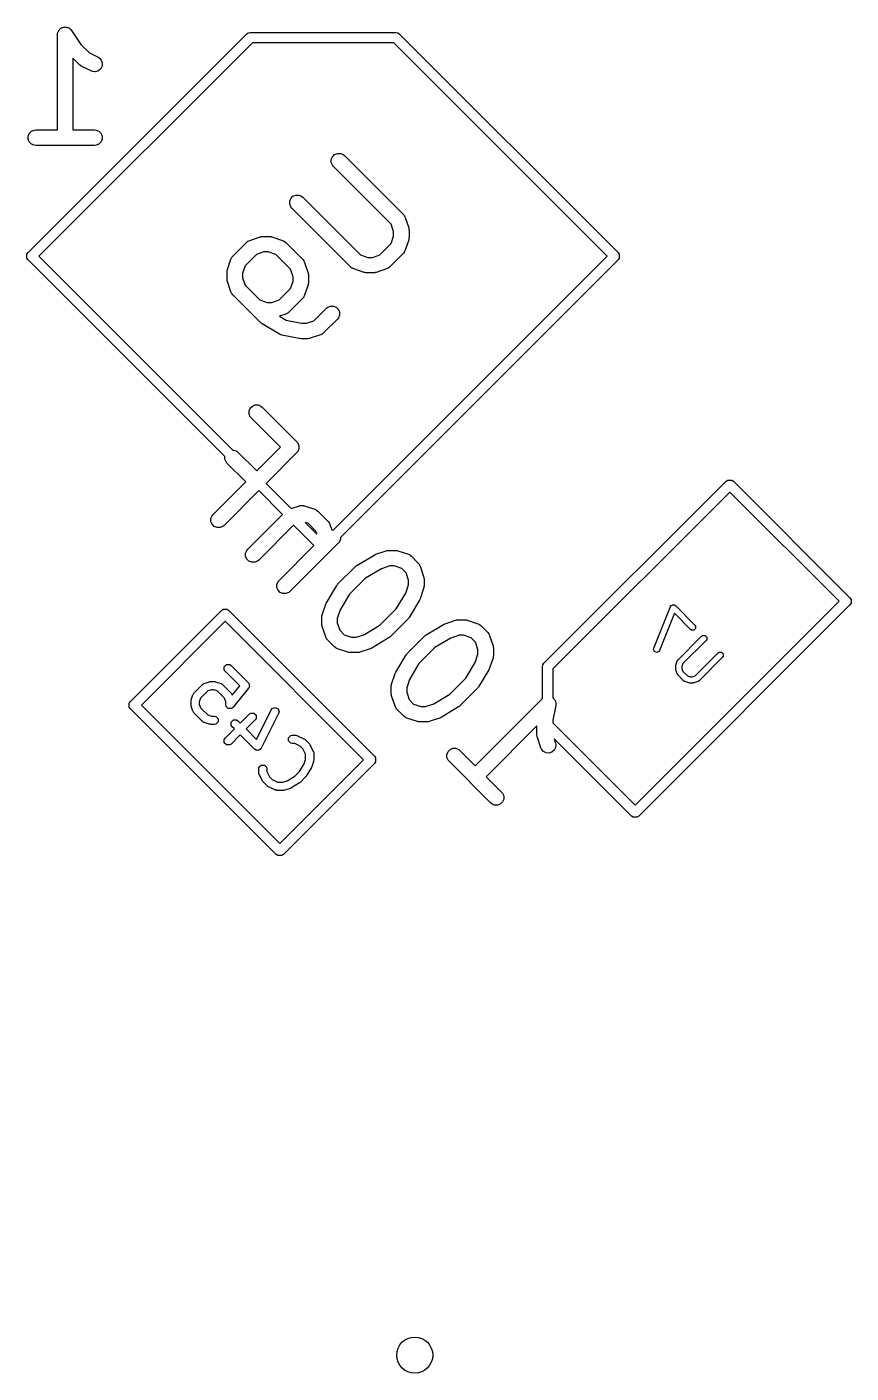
# Model space of a CAD drawing. Extents: x 3.93 to 7.47, y -4.9 to -2.95.
# Drawn here: x 6.741 to 7.055, y -4.704 to -4.19 of the extents above; entities that cross this region are included whole.
import ezdxf

# ---------------------------------------------------------------- set-up
doc = ezdxf.new("R2010")
doc.units = 0
doc.header["$MEASUREMENT"] = 0
doc.layers.add('BLACK', color=7, linetype='CONTINUOUS')

msp = doc.modelspace()

# ---------------------------------------------------------------- linework, layer by layer
at = {"layer": 'BLACK', "linetype": 'CONTINUOUS'}
for p, q in [((6.74093, -4.27612), (6.82444, -4.19261)), ((6.75215, -4.19282), (6.75221, -4.19225)), ((6.75215, -4.22924), (6.75215, -4.19282)), ((6.75215, -4.19282), (6.75215, -4.19282)), ((6.75215, -4.19282), (6.75215, -4.19282)), ((6.75215, -4.19282), (6.75215, -4.19282)), ((6.75221, -4.19225), (6.75232, -4.19198)), ((6.75232, -4.19198), (6.75238, -4.19169)), ((6.75238, -4.19169), (6.75254, -4.19145)), ((6.75254, -4.19145), (6.75265, -4.19118)), ((6.75265, -4.19118), (6.75286, -4.19098)), ((6.75286, -4.19098), (6.75302, -4.19073)), ((6.75302, -4.19073), (6.75326, -4.19057)), ((6.75326, -4.19057), (6.75346, -4.19037)), ((6.75346, -4.19037), (6.75373, -4.19026)), ((6.75373, -4.19026), (6.75398, -4.1901)), ((6.75398, -4.1901), (6.75426, -4.19004)), ((6.75426, -4.19004), (6.75453, -4.18993)), ((6.75453, -4.18993), (6.75482, -4.18993)), ((6.75482, -4.18993), (6.75511, -4.18987)), ((6.75511, -4.18987), (6.75539, -4.18993)), ((6.75539, -4.18993), (6.75568, -4.18993)), ((6.75568, -4.18993), (6.75595, -4.19004)), ((6.75595, -4.19004), (6.75624, -4.1901)), ((6.75624, -4.1901), (6.75648, -4.19026)), ((6.75648, -4.19026), (6.75675, -4.19037)), ((6.75675, -4.19037), (6.75695, -4.19058)), ((6.75695, -4.19058), (6.7572, -4.19074)), ((6.7572, -4.19074), (6.75756, -4.19118)), ((6.75756, -4.19118), (6.75756, -4.19118)), ((6.75756, -4.19118), (6.75756, -4.19119)), ((6.75756, -4.19119), (6.75756, -4.19119)), ((6.75756, -4.19119), (6.76115, -4.19657)), ((6.82444, -4.19261), (6.82508, -4.19218)), ((6.82508, -4.19218), (6.82584, -4.19203)), ((6.82584, -4.19203), (6.88151, -4.19203)), ((6.88151, -4.19203), (6.88227, -4.19218)), ((6.88227, -4.19218), (6.88291, -4.19261)), ((6.88291, -4.19261), (6.96642, -4.27612)), ((6.82665, -4.19597), (6.7451, -4.27752)), ((6.76115, -4.19657), (6.76435, -4.19977)), ((6.8807, -4.19597), (6.82665, -4.19597)), ((6.96225, -4.27752), (6.8807, -4.19597)), ((6.76052, -4.20429), (6.75806, -4.20183)), ((6.75806, -4.20183), (6.75806, -4.22924)), ((6.76435, -4.19977), (6.76767, -4.20143)), ((6.76767, -4.20143), (6.76816, -4.20174)), ((6.76816, -4.20174), (6.76892, -4.20261)), ((6.76892, -4.20261), (6.76928, -4.2037)), ((6.76928, -4.2037), (6.7692, -4.20485)), ((6.76074, -4.20447), (6.76052, -4.20429)), ((6.76079, -4.20453), (6.76074, -4.20447)), ((6.76088, -4.20459), (6.76079, -4.20453)), ((6.76096, -4.20465), (6.76088, -4.20459)), ((6.76104, -4.20468), (6.76096, -4.20465)), ((6.76128, -4.20484), (6.76104, -4.20468)), ((6.76503, -4.20671), (6.76128, -4.20484)), ((6.76557, -4.20692), (6.76503, -4.20671)), ((6.76672, -4.207), (6.76557, -4.20692)), ((6.76782, -4.20664), (6.76672, -4.207)), ((6.76869, -4.20588), (6.76782, -4.20664)), ((6.7692, -4.20485), (6.76869, -4.20588)), ((6.74222, -4.22974), (6.74328, -4.2293)), ((6.74328, -4.2293), (6.74386, -4.22924)), ((6.74386, -4.22924), (6.75215, -4.22924)), ((6.75806, -4.22924), (6.76635, -4.22924)), ((6.76635, -4.22924), (6.76693, -4.2293)), ((6.76693, -4.2293), (6.76799, -4.22974)), ((6.74096, -4.23162), (6.7414, -4.23055)), ((6.74096, -4.23277), (6.74096, -4.23162)), ((6.7414, -4.23384), (6.74096, -4.23277)), ((6.7414, -4.23055), (6.74222, -4.22974)), ((6.74222, -4.23465), (6.7414, -4.23384)), ((6.76799, -4.22974), (6.76881, -4.23055)), ((6.76881, -4.23384), (6.76799, -4.23465)), ((6.76881, -4.23055), (6.76925, -4.23162)), ((6.76925, -4.23277), (6.76881, -4.23384)), ((6.76925, -4.23162), (6.76925, -4.23277)), ((6.74328, -4.23509), (6.74222, -4.23465)), ((6.74386, -4.23515), (6.74328, -4.23509)), ((6.76635, -4.23515), (6.74386, -4.23515)), ((6.76693, -4.23509), (6.76635, -4.23515)), ((6.76799, -4.23465), (6.76693, -4.23509)), ((6.85681, -4.24055), (6.85725, -4.23949)), ((6.85725, -4.23949), (6.85807, -4.23867)), ((6.85807, -4.23867), (6.85913, -4.23823)), ((6.85913, -4.23823), (6.86028, -4.23823)), ((6.86028, -4.23823), (6.86135, -4.23867)), ((6.86135, -4.23867), (6.8618, -4.23904)), ((6.8618, -4.23904), (6.88433, -4.26158)), ((6.85681, -4.24171), (6.85681, -4.24055)), ((6.85725, -4.24277), (6.85681, -4.24171)), ((6.85762, -4.24322), (6.85725, -4.24277)), ((6.87966, -4.26526), (6.85762, -4.24322)), ((6.84135, -4.2554), (6.84216, -4.25458)), ((6.84216, -4.25458), (6.84322, -4.25414)), ((6.84322, -4.25414), (6.84438, -4.25414)), ((6.84438, -4.25414), (6.84544, -4.25458)), ((6.84544, -4.25458), (6.84589, -4.25495)), ((6.84589, -4.25495), (6.86793, -4.27699)), ((6.8409, -4.25646), (6.84135, -4.2554)), ((6.8409, -4.25761), (6.8409, -4.25646)), ((6.84135, -4.25868), (6.8409, -4.25761)), ((6.84171, -4.25912), (6.84135, -4.25868)), ((6.86425, -4.28166), (6.84171, -4.25912)), ((6.88062, -4.26812), (6.87966, -4.26526)), ((6.88433, -4.26158), (6.8847, -4.26202)), ((6.8847, -4.26202), (6.88474, -4.26212)), ((6.88474, -4.26212), (6.88481, -4.2622)), ((6.88481, -4.2622), (6.88505, -4.26273)), ((6.88505, -4.26273), (6.88637, -4.26671)), ((6.82563, -4.27147), (6.82961, -4.27014)), ((6.82961, -4.27014), (6.8299, -4.27008)), ((6.8299, -4.27008), (6.82997, -4.27005)), ((6.82997, -4.27005), (6.83007, -4.27004)), ((6.83007, -4.27004), (6.83017, -4.27002)), ((6.83017, -4.27002), (6.83025, -4.27002)), ((6.83025, -4.27002), (6.83054, -4.26999)), ((6.83054, -4.26999), (6.83319, -4.26999)), ((6.83319, -4.26999), (6.83349, -4.27002)), ((6.83349, -4.27002), (6.83356, -4.27002)), ((6.83356, -4.27002), (6.83367, -4.27004)), ((6.83367, -4.27004), (6.83377, -4.27005)), ((6.83377, -4.27005), (6.83384, -4.27008)), ((6.83384, -4.27008), (6.83413, -4.27014)), ((6.83413, -4.27014), (6.83811, -4.27147)), ((6.87966, -4.27268), (6.88062, -4.26981)), ((6.88062, -4.26981), (6.88062, -4.26812)), ((6.88637, -4.26671), (6.88644, -4.26699)), ((6.88644, -4.26699), (6.88647, -4.26707)), ((6.88647, -4.26707), (6.88648, -4.26717)), ((6.88648, -4.26717), (6.8865, -4.26727)), ((6.8865, -4.26727), (6.88649, -4.26735)), ((6.88649, -4.26735), (6.88652, -4.26764)), ((6.88652, -4.27029), (6.88649, -4.27059)), ((6.88649, -4.27059), (6.8865, -4.27066)), ((6.88652, -4.26764), (6.88652, -4.27029)), ((6.81918, -4.27749), (6.82448, -4.27218)), ((6.82448, -4.27218), (6.82493, -4.27182)), ((6.82493, -4.27182), (6.82502, -4.27177)), ((6.82502, -4.27177), (6.8251, -4.27171)), ((6.8251, -4.27171), (6.82563, -4.27147)), ((6.83811, -4.27147), (6.83863, -4.27171)), ((6.83863, -4.27171), (6.83871, -4.27177)), ((6.83871, -4.27177), (6.83881, -4.27182)), ((6.83881, -4.27182), (6.83926, -4.27218)), ((6.83926, -4.27218), (6.84589, -4.27881)), ((6.87535, -4.27699), (6.87966, -4.27268)), ((6.88481, -4.27573), (6.88474, -4.27581)), ((6.88505, -4.2752), (6.88481, -4.27573)), ((6.88637, -4.27123), (6.88505, -4.2752)), ((6.88644, -4.27094), (6.88637, -4.27123)), ((6.88647, -4.27087), (6.88644, -4.27094)), ((6.88648, -4.27077), (6.88647, -4.27087)), ((6.8865, -4.27066), (6.88648, -4.27077)), ((6.7405, -4.27676), (6.74093, -4.27612)), ((6.7405, -4.27827), (6.7405, -4.27676)), ((6.74093, -4.27891), (6.7405, -4.27827)), ((6.81613, -4.35411), (6.74093, -4.27891)), ((6.7451, -4.27752), (6.81918, -4.35159)), ((6.81714, -4.28262), (6.81846, -4.27864)), ((6.81846, -4.27864), (6.8187, -4.27811)), ((6.8187, -4.27811), (6.81877, -4.27803)), ((6.81877, -4.27803), (6.81881, -4.27793)), ((6.81881, -4.27793), (6.81918, -4.27749)), ((6.82816, -4.27685), (6.82384, -4.28117)), ((6.83102, -4.2759), (6.82816, -4.27685)), ((6.83272, -4.2759), (6.83102, -4.2759)), ((6.83558, -4.27685), (6.83272, -4.2759)), ((6.84122, -4.28249), (6.83558, -4.27685)), ((6.84589, -4.27881), (6.84626, -4.27926)), ((6.84626, -4.27926), (6.8463, -4.27936)), ((6.8463, -4.27936), (6.84637, -4.27944)), ((6.84637, -4.27944), (6.8466, -4.27997)), ((6.8466, -4.27997), (6.84793, -4.28394)), ((6.85768, -4.38208), (6.96225, -4.27752)), ((6.96642, -4.27891), (6.86036, -4.38497)), ((6.86793, -4.27699), (6.87079, -4.27795)), ((6.87079, -4.27795), (6.87249, -4.27795)), ((6.87249, -4.27795), (6.87535, -4.27699)), ((6.88433, -4.27636), (6.87903, -4.28166)), ((6.8847, -4.27591), (6.88433, -4.27636)), ((6.88474, -4.27581), (6.8847, -4.27591)), ((6.96642, -4.27612), (6.96685, -4.27676)), ((6.96685, -4.27827), (6.96642, -4.27891)), ((6.96685, -4.27676), (6.96685, -4.27827)), ((6.96685, -4.27827), (6.96685, -4.27827)), ((6.81699, -4.28355), (6.81701, -4.28326)), ((6.81699, -4.2862), (6.81699, -4.28355)), ((6.81701, -4.28318), (6.81703, -4.28308)), ((6.81701, -4.28326), (6.81701, -4.28318)), ((6.81703, -4.28308), (6.81704, -4.28297)), ((6.81704, -4.28297), (6.81707, -4.2829)), ((6.81707, -4.2829), (6.81714, -4.28262)), ((6.82384, -4.28117), (6.82289, -4.28403)), ((6.82289, -4.28403), (6.82289, -4.28572)), ((6.82289, -4.28572), (6.82384, -4.28858)), ((6.84217, -4.28535), (6.84122, -4.28249)), ((6.84217, -4.28705), (6.84217, -4.28535)), ((6.84793, -4.28394), (6.84799, -4.28423)), ((6.84799, -4.28423), (6.84802, -4.2843)), ((6.84802, -4.2843), (6.84803, -4.2844)), ((6.84803, -4.2844), (6.84806, -4.28451)), ((6.84806, -4.28451), (6.84805, -4.28458)), ((6.84805, -4.28458), (6.84808, -4.28488)), ((6.84808, -4.28488), (6.84808, -4.28753)), ((6.8647, -4.28203), (6.86425, -4.28166)), ((6.86479, -4.28207), (6.8647, -4.28203)), ((6.86487, -4.28214), (6.86479, -4.28207)), ((6.8654, -4.28237), (6.86487, -4.28214)), ((6.86938, -4.2837), (6.8654, -4.28237)), ((6.86967, -4.28376), (6.86938, -4.2837)), ((6.86974, -4.28379), (6.86967, -4.28376)), ((6.86984, -4.28381), (6.86974, -4.28379)), ((6.86994, -4.28383), (6.86984, -4.28381)), ((6.87002, -4.28382), (6.86994, -4.28383)), ((6.87031, -4.28385), (6.87002, -4.28382)), ((6.87296, -4.28385), (6.87031, -4.28385)), ((6.87326, -4.28382), (6.87296, -4.28385)), ((6.87333, -4.28383), (6.87326, -4.28382)), ((6.87344, -4.28381), (6.87333, -4.28383)), ((6.87354, -4.28379), (6.87344, -4.28381)), ((6.87361, -4.28376), (6.87354, -4.28379)), ((6.8739, -4.2837), (6.87361, -4.28376)), ((6.87788, -4.28237), (6.8739, -4.2837)), ((6.8784, -4.28214), (6.87788, -4.28237)), ((6.87848, -4.28207), (6.8784, -4.28214)), ((6.87858, -4.28203), (6.87848, -4.28207)), ((6.87903, -4.28166), (6.87858, -4.28203)), ((6.81701, -4.28649), (6.81699, -4.2862)), ((6.81701, -4.28657), (6.81701, -4.28649)), ((6.81703, -4.28667), (6.81701, -4.28657)), ((6.81704, -4.28678), (6.81703, -4.28667)), ((6.81707, -4.28685), (6.81704, -4.28678)), ((6.81714, -4.28714), (6.81707, -4.28685)), ((6.81846, -4.29111), (6.81714, -4.28714)), ((6.8187, -4.29164), (6.81846, -4.29111)), ((6.82384, -4.28858), (6.82949, -4.29423)), ((6.8369, -4.29423), (6.84122, -4.28991)), ((6.84122, -4.28991), (6.84217, -4.28705)), ((6.84793, -4.28846), (6.8466, -4.29244)), ((6.84799, -4.28818), (6.84793, -4.28846)), ((6.84802, -4.2881), (6.84799, -4.28818)), ((6.84803, -4.288), (6.84802, -4.2881)), ((6.84806, -4.2879), (6.84803, -4.288)), ((6.84808, -4.28753), (6.84805, -4.28782)), ((6.84805, -4.28782), (6.84806, -4.2879)), ((6.81877, -4.29172), (6.8187, -4.29164)), ((6.81881, -4.29182), (6.81877, -4.29172)), ((6.81918, -4.29227), (6.81881, -4.29182)), ((6.82978, -4.30287), (6.81918, -4.29227)), ((6.82949, -4.29423), (6.83235, -4.29518)), ((6.83235, -4.29518), (6.83404, -4.29518)), ((6.83404, -4.29518), (6.8369, -4.29423)), ((6.84589, -4.29359), (6.84059, -4.29889)), ((6.84626, -4.29314), (6.84589, -4.29359)), ((6.8463, -4.29305), (6.84626, -4.29314)), ((6.84637, -4.29297), (6.8463, -4.29305)), ((6.8466, -4.29244), (6.84637, -4.29297)), ((6.83943, -4.29961), (6.837, -4.30042)), ((6.837, -4.30042), (6.83958, -4.30197)), ((6.83996, -4.29937), (6.83943, -4.29961)), ((6.84004, -4.2993), (6.83996, -4.29937)), ((6.84014, -4.29926), (6.84004, -4.2993)), ((6.84059, -4.29889), (6.84014, -4.29926)), ((6.85016, -4.30218), (6.85497, -4.29737)), ((6.85497, -4.29737), (6.85542, -4.297)), ((6.85542, -4.297), (6.85648, -4.29656)), ((6.85648, -4.29656), (6.85763, -4.29656)), ((6.85763, -4.29656), (6.8587, -4.297)), ((6.8587, -4.297), (6.85951, -4.29782)), ((6.85951, -4.3011), (6.85914, -4.30155)), ((6.85951, -4.29782), (6.85995, -4.29888)), ((6.85995, -4.30003), (6.85951, -4.3011)), ((6.85995, -4.29888), (6.85995, -4.30003)), ((6.82986, -4.30294), (6.82978, -4.30287)), ((6.82989, -4.30297), (6.82986, -4.30294)), ((6.83006, -4.3031), (6.82989, -4.30297)), ((6.83023, -4.30324), (6.83006, -4.3031)), ((6.83027, -4.30326), (6.83023, -4.30324)), ((6.83035, -4.30332), (6.83027, -4.30326)), ((6.83698, -4.30729), (6.83035, -4.30332)), ((6.83958, -4.30197), (6.84542, -4.30313)), ((6.84542, -4.30313), (6.8473, -4.30313)), ((6.8473, -4.30313), (6.85016, -4.30218)), ((6.85914, -4.30155), (6.85384, -4.30685)), ((6.8373, -4.30745), (6.83698, -4.30729)), ((6.83736, -4.30749), (6.8373, -4.30745)), ((6.83744, -4.30751), (6.83736, -4.30749)), ((6.8375, -4.30754), (6.83744, -4.30751)), ((6.83757, -4.30755), (6.8375, -4.30754)), ((6.83792, -4.30766), (6.83757, -4.30755)), ((6.84455, -4.30898), (6.83792, -4.30766)), ((6.84485, -4.30901), (6.84455, -4.30898)), ((6.84455, -4.30898), (6.84455, -4.30898)), ((6.84455, -4.30898), (6.84455, -4.30898)), ((6.84512, -4.30904), (6.84485, -4.30901)), ((6.84513, -4.30904), (6.84512, -4.30904)), ((6.84512, -4.30904), (6.84512, -4.30904)), ((6.84778, -4.30904), (6.84513, -4.30904)), ((6.84807, -4.30901), (6.84778, -4.30904)), ((6.84815, -4.30902), (6.84807, -4.30901)), ((6.84825, -4.30899), (6.84815, -4.30902)), ((6.84835, -4.30898), (6.84825, -4.30899)), ((6.84843, -4.30895), (6.84835, -4.30898)), ((6.84871, -4.30889), (6.84843, -4.30895)), ((6.85269, -4.30756), (6.84871, -4.30889)), ((6.85322, -4.30733), (6.85269, -4.30756)), ((6.8533, -4.30726), (6.85322, -4.30733)), ((6.85339, -4.30722), (6.8533, -4.30726)), ((6.85384, -4.30685), (6.85339, -4.30722)), ((6.82541, -4.33668), (6.82585, -4.33561)), ((6.82541, -4.33783), (6.82541, -4.33668)), ((6.82585, -4.33561), (6.82666, -4.3348)), ((6.82666, -4.3348), (6.82773, -4.33436)), ((6.82773, -4.33436), (6.82888, -4.33436)), ((6.82888, -4.33436), (6.82994, -4.3348)), ((6.82994, -4.3348), (6.83039, -4.33516)), ((6.83039, -4.33516), (6.84365, -4.34842)), ((6.82585, -4.33889), (6.82541, -4.33783)), ((6.82622, -4.33934), (6.82585, -4.33889)), ((6.83738, -4.35051), (6.82622, -4.33934)), ((6.81918, -4.35159), (6.8196, -4.35159)), ((6.8196, -4.35159), (6.82066, -4.35203)), ((6.82066, -4.35203), (6.82111, -4.3524)), ((6.82111, -4.3524), (6.8283, -4.35959)), ((6.8283, -4.35959), (6.83738, -4.35051)), ((6.84365, -4.3526), (6.83192, -4.36433)), ((6.84365, -4.34842), (6.84402, -4.34887)), ((6.84402, -4.35215), (6.84365, -4.3526)), ((6.84402, -4.34887), (6.84446, -4.34993)), ((6.84446, -4.35109), (6.84402, -4.35215)), ((6.84402, -4.35215), (6.84402, -4.35215)), ((6.84446, -4.34993), (6.84446, -4.35109)), ((6.81613, -4.35506), (6.81613, -4.35411)), ((6.81657, -4.35613), (6.81613, -4.35506)), ((6.81694, -4.35657), (6.81657, -4.35613)), ((6.82413, -4.36377), (6.81694, -4.35657)), ((7.00766, -4.36349), (7.0083, -4.36306)), ((7.0083, -4.36306), (7.0098, -4.36306)), ((7.0098, -4.36306), (7.01044, -4.36349)), ((6.81163, -4.37626), (6.82413, -4.36377)), ((6.82913, -4.36711), (6.81581, -4.38044)), ((6.83821, -4.37619), (6.82913, -4.36711)), ((6.83192, -4.36433), (6.84151, -4.37393)), ((6.93806, -4.43308), (7.00766, -4.36349)), ((7.00905, -4.36766), (6.94142, -4.43529)), ((7.05081, -4.40942), (7.00905, -4.36766)), ((7.01044, -4.36349), (7.05498, -4.40803)), ((6.84151, -4.37393), (6.8446, -4.3729)), ((6.8446, -4.3729), (6.84471, -4.37287)), ((6.84471, -4.37287), (6.84476, -4.37285)), ((6.84476, -4.37285), (6.84483, -4.37284)), ((6.84483, -4.37284), (6.84517, -4.37277)), ((6.84517, -4.37277), (6.84554, -4.37279)), ((6.84554, -4.37279), (6.84591, -4.37277)), ((6.84591, -4.37277), (6.84624, -4.37284)), ((6.84624, -4.37284), (6.84632, -4.37285)), ((6.84632, -4.37285), (6.84636, -4.37287)), ((6.84636, -4.37287), (6.84647, -4.3729)), ((6.84647, -4.3729), (6.85045, -4.37422)), ((6.81083, -4.37777), (6.81127, -4.37671)), ((6.81083, -4.37892), (6.81083, -4.37777)), ((6.81127, -4.37671), (6.81163, -4.37626)), ((6.82489, -4.38952), (6.83821, -4.37619)), ((6.85045, -4.37422), (6.85098, -4.37446)), ((6.85098, -4.37446), (6.85106, -4.37453)), ((6.85106, -4.37453), (6.85115, -4.37457)), ((6.85115, -4.37457), (6.8516, -4.37493)), ((6.8516, -4.37493), (6.85558, -4.37891)), ((6.81127, -4.37999), (6.81083, -4.37892)), ((6.81208, -4.3808), (6.81127, -4.37999)), ((6.81315, -4.38124), (6.81208, -4.3808)), ((6.8143, -4.38124), (6.81315, -4.38124)), ((6.81536, -4.3808), (6.8143, -4.38124)), ((6.81581, -4.38044), (6.81536, -4.3808)), ((6.84239, -4.38037), (6.82907, -4.39369)), ((6.85014, -4.38813), (6.84239, -4.38037)), ((6.84792, -4.3796), (6.84683, -4.37924)), ((6.84683, -4.37924), (6.85128, -4.38369)), ((6.85091, -4.38259), (6.84792, -4.3796)), ((6.85128, -4.38369), (6.85091, -4.38259)), ((6.85558, -4.37891), (6.85595, -4.37936)), ((6.85595, -4.37936), (6.85599, -4.37946)), ((6.85599, -4.37946), (6.85606, -4.37954)), ((6.85606, -4.37954), (6.85629, -4.38007)), ((6.85629, -4.38007), (6.85696, -4.38208)), ((6.85696, -4.38208), (6.85768, -4.38208)), ((6.83682, -4.40145), (6.85014, -4.38813)), ((6.85956, -4.38706), (6.841, -4.40562)), ((6.85992, -4.38662), (6.85956, -4.38706)), ((6.86036, -4.38555), (6.85992, -4.38662)), ((6.86036, -4.38497), (6.86036, -4.38555)), ((6.82408, -4.39103), (6.82452, -4.38996)), ((6.82408, -4.39218), (6.82408, -4.39103)), ((6.82452, -4.39325), (6.82408, -4.39218)), ((6.82452, -4.38996), (6.82489, -4.38952)), ((6.82534, -4.39406), (6.82452, -4.39325)), ((6.8264, -4.3945), (6.82534, -4.39406)), ((6.82862, -4.39406), (6.82755, -4.3945)), ((6.82907, -4.39369), (6.82862, -4.39406)), ((6.86655, -4.3957), (6.87318, -4.39172)), ((6.87318, -4.39172), (6.87322, -4.3917)), ((6.87322, -4.3917), (6.87324, -4.39169)), ((6.87324, -4.39169), (6.87347, -4.39159)), ((6.87347, -4.39159), (6.87371, -4.39148)), ((6.87371, -4.39148), (6.87373, -4.39147)), ((6.87373, -4.39147), (6.87377, -4.39145)), ((6.87377, -4.39145), (6.87775, -4.39013)), ((6.87775, -4.39013), (6.87803, -4.39006)), ((6.87803, -4.39006), (6.8781, -4.39003)), ((6.8781, -4.39003), (6.87821, -4.39002)), ((6.87821, -4.39002), (6.87831, -4.39)), ((6.87831, -4.39), (6.87839, -4.39001)), ((6.87839, -4.39001), (6.87868, -4.38998)), ((6.87868, -4.38998), (6.88133, -4.38998)), ((6.88133, -4.38998), (6.88162, -4.39001)), ((6.88162, -4.39001), (6.8817, -4.39)), ((6.8817, -4.39), (6.8818, -4.39002)), ((6.8818, -4.39002), (6.88191, -4.39003)), ((6.88191, -4.39003), (6.88198, -4.39006)), ((6.88198, -4.39006), (6.88226, -4.39013)), ((6.88226, -4.39013), (6.88624, -4.39145)), ((6.88624, -4.39145), (6.88677, -4.39169)), ((6.88677, -4.39169), (6.88685, -4.39176)), ((6.88685, -4.39176), (6.88695, -4.3918)), ((6.88695, -4.3918), (6.8874, -4.39217)), ((6.8874, -4.39217), (6.89005, -4.39482)), ((6.82755, -4.3945), (6.8264, -4.3945)), ((6.85936, -4.40277), (6.86599, -4.39615)), ((6.86599, -4.39615), (6.86606, -4.39608)), ((6.86606, -4.39608), (6.86609, -4.39605)), ((6.86609, -4.39605), (6.86626, -4.39592)), ((6.86626, -4.39592), (6.86643, -4.39578)), ((6.86643, -4.39578), (6.86647, -4.39576)), ((6.86647, -4.39576), (6.86655, -4.3957)), ((6.87594, -4.39695), (6.8699, -4.40058)), ((6.87916, -4.39588), (6.87594, -4.39695)), ((6.88085, -4.39588), (6.87916, -4.39588)), ((6.88371, -4.39684), (6.88085, -4.39588)), ((6.88538, -4.3985), (6.88371, -4.39684)), ((6.88633, -4.40136), (6.88538, -4.3985)), ((6.89005, -4.39482), (6.89041, -4.39527)), ((6.89041, -4.39527), (6.89045, -4.39537)), ((6.89045, -4.39537), (6.89052, -4.39545)), ((6.89052, -4.39545), (6.89076, -4.39597)), ((6.89076, -4.39597), (6.89209, -4.39995)), ((6.83601, -4.40296), (6.83645, -4.4019)), ((6.83601, -4.40411), (6.83601, -4.40296)), ((6.83645, -4.40518), (6.83601, -4.40411)), ((6.83645, -4.4019), (6.83682, -4.40145)), ((6.85494, -4.40997), (6.85891, -4.40334)), ((6.85891, -4.40334), (6.85897, -4.40326)), ((6.85897, -4.40326), (6.85899, -4.40322)), ((6.85899, -4.40322), (6.85913, -4.40305)), ((6.85913, -4.40305), (6.85926, -4.40288)), ((6.85926, -4.40288), (6.85929, -4.40285)), ((6.85929, -4.40285), (6.85936, -4.40277)), ((6.8699, -4.40058), (6.86379, -4.40669)), ((6.88526, -4.40627), (6.88633, -4.40306)), ((6.88633, -4.40306), (6.88633, -4.40136)), ((6.89209, -4.39995), (6.89215, -4.40024)), ((6.89215, -4.40418), (6.89209, -4.40447)), ((6.89215, -4.40024), (6.89218, -4.40031)), ((6.89218, -4.40411), (6.89215, -4.40418)), ((6.89218, -4.40031), (6.89219, -4.40041)), ((6.89219, -4.40401), (6.89218, -4.40411)), ((6.89219, -4.40041), (6.89221, -4.40052)), ((6.89221, -4.40391), (6.89219, -4.40401)), ((6.89221, -4.40052), (6.89221, -4.40059)), ((6.89221, -4.40059), (6.89224, -4.40088)), ((6.89224, -4.40354), (6.89221, -4.40383)), ((6.89221, -4.40383), (6.89221, -4.40391)), ((6.89224, -4.40088), (6.89224, -4.40354)), ((6.83727, -4.40599), (6.83645, -4.40518)), ((6.83833, -4.40643), (6.83727, -4.40599)), ((6.83949, -4.40643), (6.83833, -4.40643)), ((6.84055, -4.40599), (6.83949, -4.40643)), ((6.841, -4.40562), (6.84055, -4.40599)), ((6.86379, -4.40669), (6.86017, -4.41273)), ((6.88164, -4.41231), (6.88526, -4.40627)), ((6.89049, -4.40903), (6.88651, -4.41566)), ((6.89051, -4.40899), (6.89049, -4.40903)), ((6.89052, -4.40898), (6.89051, -4.40899)), ((6.89063, -4.40874), (6.89052, -4.40898)), ((6.89074, -4.40851), (6.89063, -4.40874)), ((6.89076, -4.40845), (6.89074, -4.40849)), ((6.89074, -4.40849), (6.89074, -4.40851)), ((6.89209, -4.40447), (6.89076, -4.40845)), ((6.97286, -4.48737), (7.05081, -4.40942)), ((7.05498, -4.40803), (7.05541, -4.40867)), ((7.05541, -4.40867), (7.05541, -4.41017)), ((6.78004, -4.44769), (6.81484, -4.41289)), ((6.81484, -4.41289), (6.81548, -4.41246)), ((6.81548, -4.41246), (6.81699, -4.41246)), ((6.81699, -4.41246), (6.81763, -4.41289)), ((6.81763, -4.41289), (6.8733, -4.46856)), ((6.85328, -4.41482), (6.85334, -4.41453)), ((6.85334, -4.41453), (6.85467, -4.41056)), ((6.85467, -4.41056), (6.85469, -4.41051)), ((6.85469, -4.41049), (6.8548, -4.41026)), ((6.85469, -4.41051), (6.85469, -4.41049)), ((6.8548, -4.41026), (6.8549, -4.41003)), ((6.8549, -4.41003), (6.85492, -4.41001)), ((6.85492, -4.41001), (6.85494, -4.40997)), ((6.86017, -4.41273), (6.8591, -4.41595)), ((6.87552, -4.41842), (6.88164, -4.41231)), ((7.05498, -4.41081), (6.97425, -4.49155)), ((6.98002, -4.42737), (6.98638, -4.41146)), ((6.98791, -4.414), (6.98221, -4.42825)), ((6.98638, -4.41146), (6.98639, -4.41145)), ((6.98639, -4.41145), (6.9864, -4.41144)), ((6.98639, -4.41145), (6.98639, -4.41145)), ((6.9864, -4.41144), (6.98664, -4.41108)), ((6.98664, -4.41108), (6.98686, -4.41098)), ((6.98686, -4.41098), (6.98703, -4.41081)), ((6.98703, -4.41081), (6.98726, -4.41081)), ((6.98726, -4.41081), (6.98747, -4.41072)), ((6.98747, -4.41072), (6.98769, -4.41081)), ((6.98769, -4.41081), (6.98793, -4.41081)), ((6.99407, -4.42016), (6.98791, -4.414)), ((6.98793, -4.41081), (6.98829, -4.41105)), ((6.98829, -4.41105), (6.98831, -4.41106)), ((6.98831, -4.41106), (6.98831, -4.41106)), ((6.98831, -4.41106), (6.98832, -4.41107)), ((6.98832, -4.41107), (6.99574, -4.41849)), ((7.05541, -4.41017), (7.05498, -4.41081)), ((6.81624, -4.41706), (6.78422, -4.44908)), ((6.86913, -4.46996), (6.81624, -4.41706)), ((6.85319, -4.41547), (6.85322, -4.41518)), ((6.85319, -4.41812), (6.85319, -4.41547)), ((6.85322, -4.41841), (6.85319, -4.41812)), ((6.85321, -4.4151), (6.85324, -4.415)), ((6.85322, -4.41518), (6.85321, -4.4151)), ((6.85321, -4.41849), (6.85322, -4.41841)), ((6.85324, -4.41859), (6.85321, -4.41849)), ((6.85324, -4.415), (6.85325, -4.41489)), ((6.85325, -4.41869), (6.85324, -4.41859)), ((6.85325, -4.41489), (6.85328, -4.41482)), ((6.85328, -4.41877), (6.85325, -4.41869)), ((6.85334, -4.41905), (6.85328, -4.41877)), ((6.85467, -4.42303), (6.85334, -4.41905)), ((6.8591, -4.41595), (6.8591, -4.41764)), ((6.8591, -4.41764), (6.86005, -4.4205)), ((6.86948, -4.42205), (6.87552, -4.41842)), ((6.88607, -4.41623), (6.87944, -4.42286)), ((6.88613, -4.41615), (6.88607, -4.41623)), ((6.88617, -4.41613), (6.88613, -4.41615)), ((6.8863, -4.41595), (6.88617, -4.41613)), ((6.88644, -4.41578), (6.8863, -4.41595)), ((6.88645, -4.41574), (6.88644, -4.41578)), ((6.88651, -4.41566), (6.88645, -4.41574)), ((6.89307, -4.42221), (6.8997, -4.41824)), ((6.8997, -4.41824), (6.89974, -4.41822)), ((6.89974, -4.41822), (6.89975, -4.4182)), ((6.89975, -4.4182), (6.89999, -4.4181)), ((6.89999, -4.4181), (6.90022, -4.41799)), ((6.90022, -4.41799), (6.90024, -4.41799)), ((6.90024, -4.41799), (6.90028, -4.41797)), ((6.90028, -4.41797), (6.90426, -4.41664)), ((6.90426, -4.41664), (6.90454, -4.41658)), ((6.90454, -4.41658), (6.90462, -4.41655)), ((6.90462, -4.41655), (6.90472, -4.41654)), ((6.90472, -4.41654), (6.90482, -4.41651)), ((6.90482, -4.41651), (6.9049, -4.41652)), ((6.9049, -4.41652), (6.90519, -4.41649)), ((6.90519, -4.41649), (6.90784, -4.41649)), ((6.90784, -4.41649), (6.90813, -4.41652)), ((6.90813, -4.41652), (6.90821, -4.41651)), ((6.90821, -4.41651), (6.90831, -4.41654)), ((6.90831, -4.41654), (6.90842, -4.41655)), ((6.90842, -4.41655), (6.90849, -4.41658)), ((6.90849, -4.41658), (6.90878, -4.41664)), ((6.90878, -4.41664), (6.91275, -4.41797)), ((6.91275, -4.41797), (6.91328, -4.4182)), ((6.91328, -4.4182), (6.91336, -4.41827)), ((6.91336, -4.41827), (6.91346, -4.41831)), ((6.91346, -4.41831), (6.91391, -4.41868)), ((6.91391, -4.41868), (6.91656, -4.42133)), ((6.996, -4.41978), (6.99536, -4.42042)), ((6.99574, -4.41849), (6.996, -4.41887)), ((6.996, -4.41887), (6.996, -4.41978)), ((6.8549, -4.42356), (6.85467, -4.42303)), ((6.85497, -4.42364), (6.8549, -4.42356)), ((6.85501, -4.42374), (6.85497, -4.42364)), ((6.85538, -4.42418), (6.85501, -4.42374)), ((6.85803, -4.42683), (6.85538, -4.42418)), ((6.86005, -4.4205), (6.86171, -4.42217)), ((6.86171, -4.42217), (6.86458, -4.42312)), ((6.86458, -4.42312), (6.86627, -4.42312)), ((6.86627, -4.42312), (6.86948, -4.42205)), ((6.87887, -4.4233), (6.87224, -4.42728)), ((6.87895, -4.42324), (6.87887, -4.4233)), ((6.87899, -4.42322), (6.87895, -4.42324)), ((6.87916, -4.42309), (6.87899, -4.42322)), ((6.87934, -4.42296), (6.87916, -4.42309)), ((6.87936, -4.42292), (6.87934, -4.42296)), ((6.87944, -4.42286), (6.87936, -4.42292)), ((6.88587, -4.42929), (6.8925, -4.42266)), ((6.8925, -4.42266), (6.89258, -4.42259)), ((6.89258, -4.42259), (6.8926, -4.42256)), ((6.8926, -4.42256), (6.89278, -4.42243)), ((6.89278, -4.42243), (6.89295, -4.42229)), ((6.89295, -4.42229), (6.89299, -4.42227)), ((6.89299, -4.42227), (6.89307, -4.42221)), ((6.90246, -4.42347), (6.89642, -4.42709)), ((6.90567, -4.4224), (6.90246, -4.42347)), ((6.90736, -4.4224), (6.90567, -4.4224)), ((6.91023, -4.42335), (6.90736, -4.4224)), ((6.91189, -4.42502), (6.91023, -4.42335)), ((6.91656, -4.42133), (6.91693, -4.42178)), ((6.91693, -4.42178), (6.91697, -4.42188)), ((6.91697, -4.42188), (6.91704, -4.42196)), ((6.91704, -4.42196), (6.91727, -4.42249)), ((6.91727, -4.42249), (6.9186, -4.42646)), ((6.9893, -4.43175), (6.99831, -4.42273)), ((6.99998, -4.4244), (6.99116, -4.43322)), ((6.99445, -4.42042), (6.99407, -4.42016)), ((6.99536, -4.42042), (6.99445, -4.42042)), ((6.99831, -4.42273), (6.99869, -4.42248)), ((6.99869, -4.42248), (6.9996, -4.42248)), ((6.9996, -4.42248), (7.00024, -4.42312)), ((7.00024, -4.42402), (6.99998, -4.4244)), ((7.00024, -4.42312), (7.00024, -4.42402)), ((6.85848, -4.4272), (6.85803, -4.42683)), ((6.85858, -4.42724), (6.85848, -4.4272)), ((6.85866, -4.42731), (6.85858, -4.42724)), ((6.85919, -4.42755), (6.85866, -4.42731)), ((6.86316, -4.42887), (6.85919, -4.42755)), ((6.86345, -4.42894), (6.86316, -4.42887)), ((6.86352, -4.42897), (6.86345, -4.42894)), ((6.86362, -4.42898), (6.86352, -4.42897)), ((6.86373, -4.429), (6.86362, -4.42898)), ((6.8638, -4.429), (6.86373, -4.429)), ((6.8641, -4.42902), (6.8638, -4.429)), ((6.86675, -4.42902), (6.8641, -4.42902)), ((6.86704, -4.429), (6.86675, -4.42902)), ((6.86712, -4.429), (6.86704, -4.429)), ((6.86722, -4.42898), (6.86712, -4.429)), ((6.86732, -4.42897), (6.86722, -4.42898)), ((6.8674, -4.42894), (6.86732, -4.42897)), ((6.86768, -4.42887), (6.8674, -4.42894)), ((6.87166, -4.42755), (6.86768, -4.42887)), ((6.8717, -4.42753), (6.87166, -4.42755)), ((6.87172, -4.42753), (6.8717, -4.42753)), ((6.87195, -4.42742), (6.87172, -4.42753)), ((6.87219, -4.42731), (6.87195, -4.42742)), ((6.8722, -4.4273), (6.87219, -4.42731)), ((6.87224, -4.42728), (6.8722, -4.4273)), ((6.88145, -4.43648), (6.88543, -4.42986)), ((6.88543, -4.42986), (6.88549, -4.42977)), ((6.88549, -4.42977), (6.8855, -4.42973)), ((6.8855, -4.42973), (6.88564, -4.42957)), ((6.88564, -4.42957), (6.88577, -4.42939)), ((6.88577, -4.42939), (6.88581, -4.42936)), ((6.88581, -4.42936), (6.88587, -4.42929)), ((6.89642, -4.42709), (6.8903, -4.43321)), ((6.91177, -4.43278), (6.91284, -4.42957)), ((6.91284, -4.42788), (6.91189, -4.42502)), ((6.91284, -4.42957), (6.91284, -4.42788)), ((6.9186, -4.42646), (6.91866, -4.42675)), ((6.91866, -4.42675), (6.91869, -4.42682)), ((6.91869, -4.42682), (6.9187, -4.42693)), ((6.9187, -4.42693), (6.91873, -4.42703)), ((6.91873, -4.42703), (6.91872, -4.42711)), ((6.91872, -4.42711), (6.91875, -4.4274)), ((6.91875, -4.43005), (6.91872, -4.43034)), ((6.91875, -4.4274), (6.91875, -4.43005)), ((6.97994, -4.42782), (6.98002, -4.42737)), ((6.98029, -4.42865), (6.97994, -4.42782)), ((6.98113, -4.42899), (6.98029, -4.42865)), ((6.98196, -4.42863), (6.98113, -4.42899)), ((6.98221, -4.42825), (6.98196, -4.42863)), ((6.99586, -4.43791), (7.00467, -4.42909)), ((7.00467, -4.42909), (7.00506, -4.42884)), ((7.00506, -4.42884), (7.00596, -4.42884)), ((7.00596, -4.42884), (7.0066, -4.42948)), ((7.0066, -4.42948), (7.0066, -4.43038)), ((6.81591, -4.43442), (6.81677, -4.43356)), ((6.81591, -4.43562), (6.81591, -4.43442)), ((6.81677, -4.43356), (6.81797, -4.43356)), ((6.81797, -4.43356), (6.81848, -4.43391)), ((6.81848, -4.43391), (6.82511, -4.44053)), ((6.8903, -4.43321), (6.88668, -4.43924)), ((6.90815, -4.43882), (6.91177, -4.43278)), ((6.91714, -4.43525), (6.91704, -4.43549)), ((6.91725, -4.43502), (6.91714, -4.43525)), ((6.91727, -4.43496), (6.91725, -4.435)), ((6.91725, -4.435), (6.91725, -4.43502)), ((6.9186, -4.43098), (6.91727, -4.43496)), ((6.91866, -4.4307), (6.9186, -4.43098)), ((6.91869, -4.43063), (6.91866, -4.4307)), ((6.9187, -4.43052), (6.91869, -4.43063)), ((6.91873, -4.43042), (6.9187, -4.43052)), ((6.91872, -4.43034), (6.91873, -4.43042)), ((6.93748, -4.43448), (6.93763, -4.43372)), ((6.93748, -4.44661), (6.93748, -4.43448)), ((6.93763, -4.43372), (6.93806, -4.43308)), ((6.98842, -4.43417), (6.98846, -4.43399)), ((6.98842, -4.43523), (6.98842, -4.43417)), ((6.98846, -4.43542), (6.98842, -4.43523)), ((6.98846, -4.43399), (6.98848, -4.4338)), ((6.98848, -4.4338), (6.98901, -4.43221)), ((6.98901, -4.43221), (6.98904, -4.43216)), ((6.98904, -4.43213), (6.98915, -4.43197)), ((6.98904, -4.43216), (6.98904, -4.43213)), ((6.98915, -4.43197), (6.98924, -4.43181)), ((6.98924, -4.43181), (6.98926, -4.4318)), ((6.98926, -4.4318), (6.9893, -4.43175)), ((6.99116, -4.43322), (6.99078, -4.43436)), ((6.99078, -4.43436), (6.99078, -4.43504)), ((6.99078, -4.43504), (6.99116, -4.43619)), ((7.00634, -4.43077), (6.99733, -4.43978)), ((7.0066, -4.43038), (7.00634, -4.43077)), ((6.80825, -4.44082), (6.81024, -4.44015)), ((6.81024, -4.44015), (6.81049, -4.44012)), ((6.81049, -4.44012), (6.81074, -4.44007)), ((6.81074, -4.44007), (6.81207, -4.44007)), ((6.81207, -4.44007), (6.81231, -4.44012)), ((6.81231, -4.44012), (6.81256, -4.44015)), ((6.81256, -4.44015), (6.81455, -4.44082)), ((6.81625, -4.43613), (6.81591, -4.43562)), ((6.82188, -4.44175), (6.81625, -4.43613)), ((6.87985, -4.44105), (6.88118, -4.43707)), ((6.88118, -4.43707), (6.8812, -4.43703)), ((6.8812, -4.43701), (6.88131, -4.43677)), ((6.8812, -4.43703), (6.8812, -4.43701)), ((6.88131, -4.43677), (6.88142, -4.43654)), ((6.88142, -4.43654), (6.88143, -4.43652)), ((6.88143, -4.43652), (6.88145, -4.43648)), ((6.88668, -4.43924), (6.88561, -4.44246)), ((6.90204, -4.44494), (6.90815, -4.43882)), ((6.917, -4.43555), (6.91303, -4.44217)), ((6.91702, -4.4355), (6.917, -4.43555)), ((6.91704, -4.43549), (6.91702, -4.4355)), ((6.94142, -4.43529), (6.94142, -4.44627)), ((6.98848, -4.43561), (6.98846, -4.43542)), ((6.98901, -4.4372), (6.98848, -4.43561)), ((6.98904, -4.43725), (6.98901, -4.4372)), ((6.98904, -4.43728), (6.98904, -4.43725)), ((6.98915, -4.43743), (6.98904, -4.43728)), ((6.98924, -4.4376), (6.98915, -4.43743)), ((6.98926, -4.43761), (6.98924, -4.4376)), ((6.9893, -4.43766), (6.98926, -4.43761)), ((6.99142, -4.43978), (6.9893, -4.43766)), ((6.99116, -4.43619), (6.99289, -4.43791)), ((6.99147, -4.43981), (6.99142, -4.43978)), ((6.99148, -4.43984), (6.99147, -4.43981)), ((6.99164, -4.43993), (6.99148, -4.43984)), ((6.9918, -4.44004), (6.99164, -4.43993)), ((6.99183, -4.44004), (6.9918, -4.44004)), ((6.99188, -4.44007), (6.99183, -4.44004)), ((6.99347, -4.4406), (6.99188, -4.44007)), ((6.99289, -4.43791), (6.99404, -4.43829)), ((6.99404, -4.43829), (6.99471, -4.43829)), ((6.99471, -4.43829), (6.99586, -4.43791)), ((6.99687, -4.44007), (6.99528, -4.4406)), ((6.99692, -4.44004), (6.99687, -4.44007)), ((6.99695, -4.44004), (6.99692, -4.44004)), ((6.9971, -4.43993), (6.99695, -4.44004)), ((6.99727, -4.43984), (6.9971, -4.43993)), ((6.99728, -4.43981), (6.99727, -4.43984)), ((6.99733, -4.43978), (6.99728, -4.43981)), ((6.80328, -4.44711), (6.80394, -4.44513)), ((6.80394, -4.44513), (6.80398, -4.44506)), ((6.80398, -4.44502), (6.80412, -4.44481)), ((6.80398, -4.44506), (6.80398, -4.44502)), ((6.80412, -4.44481), (6.80425, -4.44459)), ((6.80425, -4.44459), (6.80428, -4.44458)), ((6.80428, -4.44458), (6.80432, -4.44451)), ((6.80432, -4.44451), (6.80764, -4.4412)), ((6.8096, -4.44369), (6.80681, -4.44647)), ((6.80764, -4.4412), (6.8077, -4.44115)), ((6.8077, -4.44115), (6.80772, -4.44112)), ((6.80772, -4.44112), (6.80794, -4.441)), ((6.80794, -4.441), (6.80815, -4.44085)), ((6.80815, -4.44085), (6.80819, -4.44085)), ((6.80819, -4.44085), (6.80825, -4.44082)), ((6.811, -4.44322), (6.8096, -4.44369)), ((6.81181, -4.44322), (6.811, -4.44322)), ((6.8132, -4.44369), (6.81181, -4.44322)), ((6.81599, -4.44647), (6.8132, -4.44369)), ((6.81455, -4.44082), (6.81462, -4.44085)), ((6.81462, -4.44085), (6.81466, -4.44085)), ((6.81466, -4.44085), (6.81487, -4.441)), ((6.81487, -4.441), (6.81509, -4.44112)), ((6.81509, -4.44112), (6.8151, -4.44115)), ((6.8151, -4.44115), (6.81517, -4.4412)), ((6.81517, -4.4412), (6.81848, -4.44451)), ((6.81848, -4.44451), (6.81853, -4.44458)), ((6.81853, -4.44458), (6.81856, -4.44459)), ((6.81856, -4.44459), (6.81868, -4.44481)), ((6.81868, -4.44481), (6.81882, -4.44502)), ((6.81882, -4.44502), (6.81882, -4.44506)), ((6.81882, -4.44506), (6.81886, -4.44513)), ((6.81886, -4.44513), (6.81894, -4.44535)), ((6.81894, -4.44535), (6.82188, -4.44175)), ((6.82522, -4.44264), (6.81925, -4.44994)), ((6.82511, -4.44053), (6.82532, -4.44085)), ((6.8254, -4.44231), (6.82522, -4.44264)), ((6.82532, -4.44085), (6.82538, -4.4409)), ((6.82538, -4.4409), (6.82539, -4.44095)), ((6.82539, -4.44095), (6.82545, -4.44104)), ((6.82545, -4.44225), (6.8254, -4.44231)), ((6.82545, -4.44104), (6.82545, -4.44157)), ((6.82545, -4.44157), (6.8255, -4.4421)), ((6.8255, -4.4421), (6.82545, -4.4422)), ((6.82545, -4.4422), (6.82545, -4.44225)), ((6.8797, -4.44198), (6.87973, -4.44169)), ((6.8797, -4.44463), (6.8797, -4.44198)), ((6.87973, -4.44492), (6.8797, -4.44463)), ((6.87973, -4.44161), (6.87975, -4.44151)), ((6.87973, -4.44169), (6.87973, -4.44161)), ((6.87973, -4.445), (6.87973, -4.44492)), ((6.87975, -4.4451), (6.87973, -4.445)), ((6.87975, -4.44151), (6.87976, -4.4414)), ((6.87976, -4.44521), (6.87975, -4.4451)), ((6.87976, -4.4414), (6.87979, -4.44133)), ((6.87979, -4.44528), (6.87976, -4.44521)), ((6.87979, -4.44133), (6.87985, -4.44105)), ((6.87985, -4.44557), (6.87979, -4.44528)), ((6.88118, -4.44954), (6.87985, -4.44557)), ((6.88561, -4.44246), (6.88561, -4.44415)), ((6.88561, -4.44415), (6.88656, -4.44701)), ((6.896, -4.44856), (6.90204, -4.44494)), ((6.91258, -4.44274), (6.90595, -4.44937)), ((6.91265, -4.44266), (6.91258, -4.44274)), ((6.91268, -4.44264), (6.91265, -4.44266)), ((6.91281, -4.44246), (6.91268, -4.44264)), ((6.91295, -4.44229), (6.91281, -4.44246)), ((6.91297, -4.44225), (6.91295, -4.44229)), ((6.91303, -4.44217), (6.91297, -4.44225)), ((6.99366, -4.44062), (6.99347, -4.4406)), ((6.99384, -4.44066), (6.99366, -4.44062)), ((6.9949, -4.44066), (6.99384, -4.44066)), ((6.99509, -4.44062), (6.9949, -4.44066)), ((6.99528, -4.4406), (6.99509, -4.44062)), ((6.77962, -4.44832), (6.78004, -4.44769)), ((6.77962, -4.44983), (6.77962, -4.44832)), ((6.78004, -4.45047), (6.77962, -4.44983)), ((6.83572, -4.50615), (6.78004, -4.45047)), ((6.78422, -4.44908), (6.83711, -4.50197)), ((6.8032, -4.44761), (6.80325, -4.44736)), ((6.8032, -4.44894), (6.8032, -4.44761)), ((6.80325, -4.44919), (6.8032, -4.44894)), ((6.80325, -4.44736), (6.80328, -4.44711)), ((6.80328, -4.44944), (6.80325, -4.44919)), ((6.80394, -4.45142), (6.80328, -4.44944)), ((6.80681, -4.44647), (6.80635, -4.44787)), ((6.80635, -4.44787), (6.80635, -4.44868)), ((6.80635, -4.44868), (6.80681, -4.45008)), ((6.80681, -4.45008), (6.8096, -4.45286)), ((6.81646, -4.44787), (6.81599, -4.44647)), ((6.81646, -4.44894), (6.81646, -4.44787)), ((6.81658, -4.44954), (6.81646, -4.44894)), ((6.81664, -4.4496), (6.81658, -4.44954)), ((6.81664, -4.44968), (6.81664, -4.4496)), ((6.81705, -4.45002), (6.81664, -4.44968)), ((6.81743, -4.45039), (6.81705, -4.45002)), ((6.81751, -4.45039), (6.81743, -4.45039)), ((6.81758, -4.45045), (6.81751, -4.45039)), ((6.8181, -4.45039), (6.81758, -4.45045)), ((6.81863, -4.45039), (6.8181, -4.45039)), ((6.81869, -4.45033), (6.81863, -4.45039)), ((6.81878, -4.45033), (6.81869, -4.45033)), ((6.81925, -4.44994), (6.81878, -4.45033)), ((6.83386, -4.45089), (6.83423, -4.4504)), ((6.83423, -4.4504), (6.83538, -4.45002)), ((6.83538, -4.45002), (6.83645, -4.45056)), ((6.83645, -4.45056), (6.83684, -4.4517)), ((6.88142, -4.45007), (6.88118, -4.44954)), ((6.88149, -4.45015), (6.88142, -4.45007)), ((6.88153, -4.45025), (6.88149, -4.45015)), ((6.88189, -4.4507), (6.88153, -4.45025)), ((6.88454, -4.45335), (6.88189, -4.4507)), ((6.88656, -4.44701), (6.88823, -4.44868)), ((6.88823, -4.44868), (6.89109, -4.44963)), ((6.89109, -4.44963), (6.89278, -4.44963)), ((6.89278, -4.44963), (6.896, -4.44856)), ((6.90539, -4.44981), (6.89876, -4.45379)), ((6.90547, -4.44975), (6.90539, -4.44981)), ((6.90551, -4.44974), (6.90547, -4.44975)), ((6.90568, -4.4496), (6.90551, -4.44974)), ((6.90585, -4.44947), (6.90568, -4.4496)), ((6.90588, -4.44943), (6.90585, -4.44947)), ((6.90595, -4.44937), (6.90588, -4.44943)), ((6.91182, -4.47227), (6.93748, -4.44661)), ((6.94142, -4.44627), (6.94151, -4.44636)), ((6.94255, -4.44919), (6.94142, -4.45486)), ((6.94151, -4.44636), (6.94175, -4.44652)), ((6.94175, -4.44652), (6.94191, -4.44676)), ((6.94191, -4.44676), (6.94211, -4.44697)), ((6.94211, -4.44697), (6.94223, -4.44724)), ((6.94223, -4.44724), (6.94239, -4.44748)), ((6.94239, -4.44748), (6.94244, -4.44776)), ((6.94244, -4.44776), (6.94256, -4.44803)), ((6.94256, -4.44918), (6.94255, -4.44919)), ((6.94255, -4.44919), (6.94255, -4.44919)), ((6.94256, -4.44803), (6.94256, -4.44832)), ((6.94256, -4.44832), (6.94261, -4.44861)), ((6.94261, -4.44861), (6.94256, -4.44918)), ((6.94256, -4.44918), (6.94256, -4.44918)), ((6.80398, -4.45149), (6.80394, -4.45142)), ((6.80398, -4.45153), (6.80398, -4.45149)), ((6.80412, -4.45174), (6.80398, -4.45153)), ((6.80425, -4.45196), (6.80412, -4.45174)), ((6.80428, -4.45197), (6.80425, -4.45196)), ((6.80432, -4.45204), (6.80428, -4.45197)), ((6.80764, -4.45535), (6.80432, -4.45204)), ((6.8077, -4.4554), (6.80764, -4.45535)), ((6.80772, -4.45543), (6.8077, -4.4554)), ((6.80794, -4.45556), (6.80772, -4.45543)), ((6.80815, -4.4557), (6.80794, -4.45556)), ((6.80819, -4.4557), (6.80815, -4.4557)), ((6.80825, -4.45573), (6.80819, -4.4557)), ((6.81024, -4.4564), (6.80825, -4.45573)), ((6.8096, -4.45286), (6.811, -4.45333)), ((6.811, -4.45333), (6.81207, -4.45333)), ((6.81207, -4.45333), (6.81267, -4.45345)), ((6.81267, -4.45345), (6.81352, -4.4543)), ((6.81352, -4.45551), (6.81267, -4.45636)), ((6.81352, -4.4543), (6.81352, -4.45551)), ((6.81856, -4.45563), (6.81942, -4.45477)), ((6.81856, -4.45683), (6.81856, -4.45563)), ((6.81942, -4.45477), (6.82062, -4.45477)), ((6.82062, -4.45477), (6.82113, -4.45512)), ((6.82113, -4.45512), (6.82201, -4.45599)), ((6.82201, -4.45599), (6.82553, -4.45246)), ((6.82776, -4.45469), (6.82424, -4.45822)), ((6.82553, -4.45246), (6.82605, -4.45212)), ((6.82605, -4.45212), (6.82725, -4.45212)), ((6.82725, -4.45212), (6.8281, -4.45298)), ((6.8281, -4.45418), (6.82776, -4.45469)), ((6.8281, -4.45298), (6.8281, -4.45418)), ((6.82821, -4.46219), (6.83386, -4.45089)), ((6.83667, -4.45229), (6.83005, -4.46555)), ((6.83684, -4.4517), (6.83667, -4.45229)), ((6.88499, -4.45371), (6.88454, -4.45335)), ((6.88509, -4.45376), (6.88499, -4.45371)), ((6.88517, -4.45382), (6.88509, -4.45376)), ((6.8857, -4.45406), (6.88517, -4.45382)), ((6.88968, -4.45539), (6.8857, -4.45406)), ((6.88996, -4.45545), (6.88968, -4.45539)), ((6.89003, -4.45548), (6.88996, -4.45545)), ((6.89014, -4.45549), (6.89003, -4.45548)), ((6.89024, -4.45551), (6.89014, -4.45549)), ((6.89032, -4.45551), (6.89024, -4.45551)), ((6.89061, -4.45554), (6.89032, -4.45551)), ((6.89326, -4.45554), (6.89061, -4.45554)), ((6.89355, -4.45551), (6.89326, -4.45554)), ((6.89363, -4.45551), (6.89355, -4.45551)), ((6.89373, -4.45549), (6.89363, -4.45551)), ((6.89384, -4.45548), (6.89373, -4.45549)), ((6.89391, -4.45545), (6.89384, -4.45548)), ((6.89419, -4.45539), (6.89391, -4.45545)), ((6.89817, -4.45406), (6.89419, -4.45539)), ((6.89821, -4.45404), (6.89817, -4.45406)), ((6.89823, -4.45404), (6.89821, -4.45404)), ((6.89847, -4.45393), (6.89823, -4.45404)), ((6.8987, -4.45382), (6.89847, -4.45393)), ((6.89872, -4.45381), (6.8987, -4.45382)), ((6.89876, -4.45379), (6.89872, -4.45381)), ((6.94142, -4.45486), (6.94142, -4.45593)), ((6.81049, -4.45643), (6.81024, -4.4564)), ((6.81074, -4.45648), (6.81049, -4.45643)), ((6.81207, -4.45648), (6.81074, -4.45648)), ((6.81267, -4.45636), (6.81207, -4.45648)), ((6.81625, -4.46174), (6.81978, -4.45822)), ((6.82201, -4.46044), (6.81848, -4.46397)), ((6.81891, -4.45734), (6.81856, -4.45683)), ((6.81978, -4.45822), (6.81891, -4.45734)), ((6.82752, -4.46596), (6.82201, -4.46044)), ((6.82424, -4.45822), (6.82821, -4.46219)), ((6.84044, -4.46159), (6.84129, -4.46074)), ((6.84129, -4.46074), (6.84189, -4.46062)), ((6.84189, -4.46062), (6.84322, -4.46062)), ((6.84322, -4.46062), (6.8433, -4.46064)), ((6.8433, -4.46064), (6.84333, -4.46062)), ((6.84333, -4.46062), (6.84357, -4.46069)), ((6.84357, -4.46069), (6.84382, -4.46074)), ((6.84382, -4.46074), (6.84385, -4.46077)), ((6.84385, -4.46077), (6.84392, -4.46079)), ((6.84392, -4.46079), (6.84657, -4.46211)), ((6.93538, -4.45706), (6.916, -4.47645)), ((6.93538, -4.46054), (6.93538, -4.45706)), ((6.93541, -4.46083), (6.93538, -4.46054)), ((6.9354, -4.46091), (6.93541, -4.46083)), ((6.93543, -4.46101), (6.9354, -4.46091)), ((6.93544, -4.46112), (6.93543, -4.46101)), ((6.94142, -4.45593), (6.97286, -4.48737)), ((6.81591, -4.46225), (6.81625, -4.46174)), ((6.81591, -4.46346), (6.81591, -4.46225)), ((6.81677, -4.46431), (6.81591, -4.46346)), ((6.81797, -4.46431), (6.81677, -4.46431)), ((6.81848, -4.46397), (6.81797, -4.46431)), ((6.82803, -4.4663), (6.82752, -4.46596)), ((6.82942, -4.46612), (6.82924, -4.4663)), ((6.82967, -4.46604), (6.82942, -4.46612)), ((6.83005, -4.46555), (6.82967, -4.46604)), ((6.84044, -4.4628), (6.84044, -4.46159)), ((6.84129, -4.46365), (6.84044, -4.4628)), ((6.84189, -4.46377), (6.84129, -4.46365)), ((6.84285, -4.46377), (6.84189, -4.46377)), ((6.84494, -4.46481), (6.84285, -4.46377)), ((6.8459, -4.46578), (6.84494, -4.46481)), ((6.84695, -4.46787), (6.8459, -4.46578)), ((6.84657, -4.46211), (6.84677, -4.46227)), ((6.84677, -4.46227), (6.84698, -4.46241)), ((6.84698, -4.46241), (6.84831, -4.46373)), ((6.84831, -4.46373), (6.84845, -4.46394)), ((6.84845, -4.46394), (6.8486, -4.46414)), ((6.8486, -4.46414), (6.84993, -4.46679)), ((6.90141, -4.46685), (6.90223, -4.46604)), ((6.90223, -4.46604), (6.90329, -4.4656)), ((6.90329, -4.4656), (6.90444, -4.4656)), ((6.90444, -4.4656), (6.90551, -4.46604)), ((6.90551, -4.46604), (6.90595, -4.46641)), ((6.93547, -4.46119), (6.93544, -4.46112)), ((6.93553, -4.46147), (6.93547, -4.46119)), ((6.93686, -4.46545), (6.93553, -4.46147)), ((6.93709, -4.46598), (6.93686, -4.46545)), ((6.93785, -4.46685), (6.93709, -4.46598)), ((6.97147, -4.49155), (6.94194, -4.46202)), ((6.94194, -4.46202), (6.94246, -4.46358)), ((6.94251, -4.4653), (6.94199, -4.46633)), ((6.94246, -4.46358), (6.94259, -4.46415)), ((6.94259, -4.46415), (6.94251, -4.4653)), ((6.82829, -4.4663), (6.82803, -4.4663)), ((6.82852, -4.46642), (6.82829, -4.4663)), ((6.82887, -4.4663), (6.82852, -4.46642)), ((6.82924, -4.4663), (6.82887, -4.4663)), ((6.83711, -4.50197), (6.86913, -4.46996)), ((6.84642, -4.47148), (6.84695, -4.46989)), ((6.84695, -4.46989), (6.84695, -4.46787)), ((6.85002, -4.47065), (6.84935, -4.47264)), ((6.84993, -4.46679), (6.84995, -4.46687)), ((6.84995, -4.46687), (6.84998, -4.46689)), ((6.84998, -4.46689), (6.85003, -4.46714)), ((6.85005, -4.4704), (6.85002, -4.47065)), ((6.85003, -4.46714), (6.85009, -4.46739)), ((6.8501, -4.47015), (6.85005, -4.4704)), ((6.85009, -4.46739), (6.85008, -4.46742)), ((6.85008, -4.46742), (6.8501, -4.4675)), ((6.8501, -4.4675), (6.8501, -4.47015)), ((6.8733, -4.46856), (6.87373, -4.4692)), ((6.87373, -4.47071), (6.8733, -4.47135)), ((6.87373, -4.4692), (6.87373, -4.47071)), ((6.87373, -4.47071), (6.87373, -4.47071)), ((6.90097, -4.46792), (6.90141, -4.46685)), ((6.90097, -4.46907), (6.90097, -4.46792)), ((6.90141, -4.47013), (6.90097, -4.46907)), ((6.90178, -4.47058), (6.90141, -4.47013)), ((6.91769, -4.48649), (6.90178, -4.47058)), ((6.90595, -4.46641), (6.91182, -4.47227)), ((6.93888, -4.46736), (6.93785, -4.46685)), ((6.94003, -4.46745), (6.93888, -4.46736)), ((6.94112, -4.46708), (6.94003, -4.46745)), ((6.94199, -4.46633), (6.94112, -4.46708)), ((6.82905, -4.47346), (6.82917, -4.47286)), ((6.82905, -4.47479), (6.82905, -4.47346)), ((6.82907, -4.47487), (6.82905, -4.47479)), ((6.82905, -4.4749), (6.82907, -4.47487)), ((6.82912, -4.47514), (6.82905, -4.4749)), ((6.82917, -4.47539), (6.82912, -4.47514)), ((6.82917, -4.47286), (6.83002, -4.47201)), ((6.8292, -4.47542), (6.82917, -4.47539)), ((6.82922, -4.47549), (6.8292, -4.47542)), ((6.83054, -4.47814), (6.82922, -4.47549)), ((6.83002, -4.47201), (6.83123, -4.47201)), ((6.83123, -4.47201), (6.83208, -4.47286)), ((6.83208, -4.47286), (6.8322, -4.47346)), ((6.8322, -4.47346), (6.8322, -4.47442)), ((6.8322, -4.47442), (6.83324, -4.47651)), ((6.8733, -4.47135), (6.83851, -4.50615)), ((6.83991, -4.47799), (6.84291, -4.47619)), ((6.84291, -4.47619), (6.84462, -4.47447)), ((6.84462, -4.47447), (6.84642, -4.47148)), ((6.84709, -4.4764), (6.84698, -4.47656)), ((6.84722, -4.47626), (6.84709, -4.4764)), ((6.84921, -4.47295), (6.84722, -4.47626)), ((6.84927, -4.47278), (6.84921, -4.47295)), ((6.84935, -4.47264), (6.84927, -4.47278)), ((6.916, -4.47645), (6.92186, -4.48231)), ((6.8307, -4.47834), (6.83054, -4.47814)), ((6.83084, -4.47855), (6.8307, -4.47834)), ((6.83216, -4.47988), (6.83084, -4.47855)), ((6.83237, -4.48002), (6.83216, -4.47988)), ((6.83257, -4.48017), (6.83237, -4.48002)), ((6.83522, -4.4815), (6.83257, -4.48017)), ((6.83324, -4.47651), (6.83421, -4.47747)), ((6.83421, -4.47747), (6.8363, -4.47852)), ((6.8353, -4.48152), (6.83522, -4.4815)), ((6.83533, -4.48155), (6.8353, -4.48152)), ((6.83557, -4.4816), (6.83533, -4.48155)), ((6.83582, -4.48166), (6.83557, -4.4816)), ((6.8363, -4.47852), (6.83832, -4.47852)), ((6.83832, -4.47852), (6.83991, -4.47799)), ((6.83908, -4.48159), (6.83883, -4.48162)), ((6.84107, -4.48092), (6.83908, -4.48159)), ((6.84122, -4.48084), (6.84107, -4.48092)), ((6.84138, -4.48078), (6.84122, -4.48084)), ((6.84469, -4.47879), (6.84138, -4.48078)), ((6.84483, -4.47866), (6.84469, -4.47879)), ((6.845, -4.47855), (6.84483, -4.47866)), ((6.84698, -4.47656), (6.845, -4.47855)), ((6.83585, -4.48165), (6.83582, -4.48166)), ((6.83593, -4.48167), (6.83585, -4.48165)), ((6.83858, -4.48167), (6.83593, -4.48167)), ((6.83883, -4.48162), (6.83858, -4.48167)), ((6.91813, -4.48686), (6.91769, -4.48649)), ((6.92223, -4.48604), (6.92141, -4.48686)), ((6.92186, -4.48231), (6.92223, -4.48276)), ((6.92223, -4.48276), (6.92267, -4.48382)), ((6.92267, -4.48498), (6.92223, -4.48604)), ((6.92267, -4.48382), (6.92267, -4.48498)), ((6.9192, -4.4873), (6.91813, -4.48686)), ((6.92035, -4.4873), (6.9192, -4.4873)), ((6.92141, -4.48686), (6.92035, -4.4873)), ((6.97211, -4.49197), (6.97147, -4.49155)), ((6.97425, -4.49155), (6.97361, -4.49197)), ((6.97361, -4.49197), (6.97211, -4.49197)), ((6.97361, -4.49197), (6.97361, -4.49197)), ((6.97361, -4.49197), (6.97361, -4.49197)), ((6.83636, -4.50657), (6.83572, -4.50615)), ((6.83787, -4.50657), (6.83636, -4.50657)), ((6.83851, -4.50615), (6.83787, -4.50657)), ((6.83787, -4.50657), (6.83787, -4.50657)), ((6.83787, -4.50657), (6.83787, -4.50657))]:
    msp.add_line(p, q, dxfattribs=at)
at = {"layer": 'BLACK'}
msp.add_circle((6.88867, -4.69752), 0.00689, dxfattribs=at)
msp.add_circle((6.88867, -4.69752), 0.00689, dxfattribs=at)

doc.saveas('drawing.dxf')
